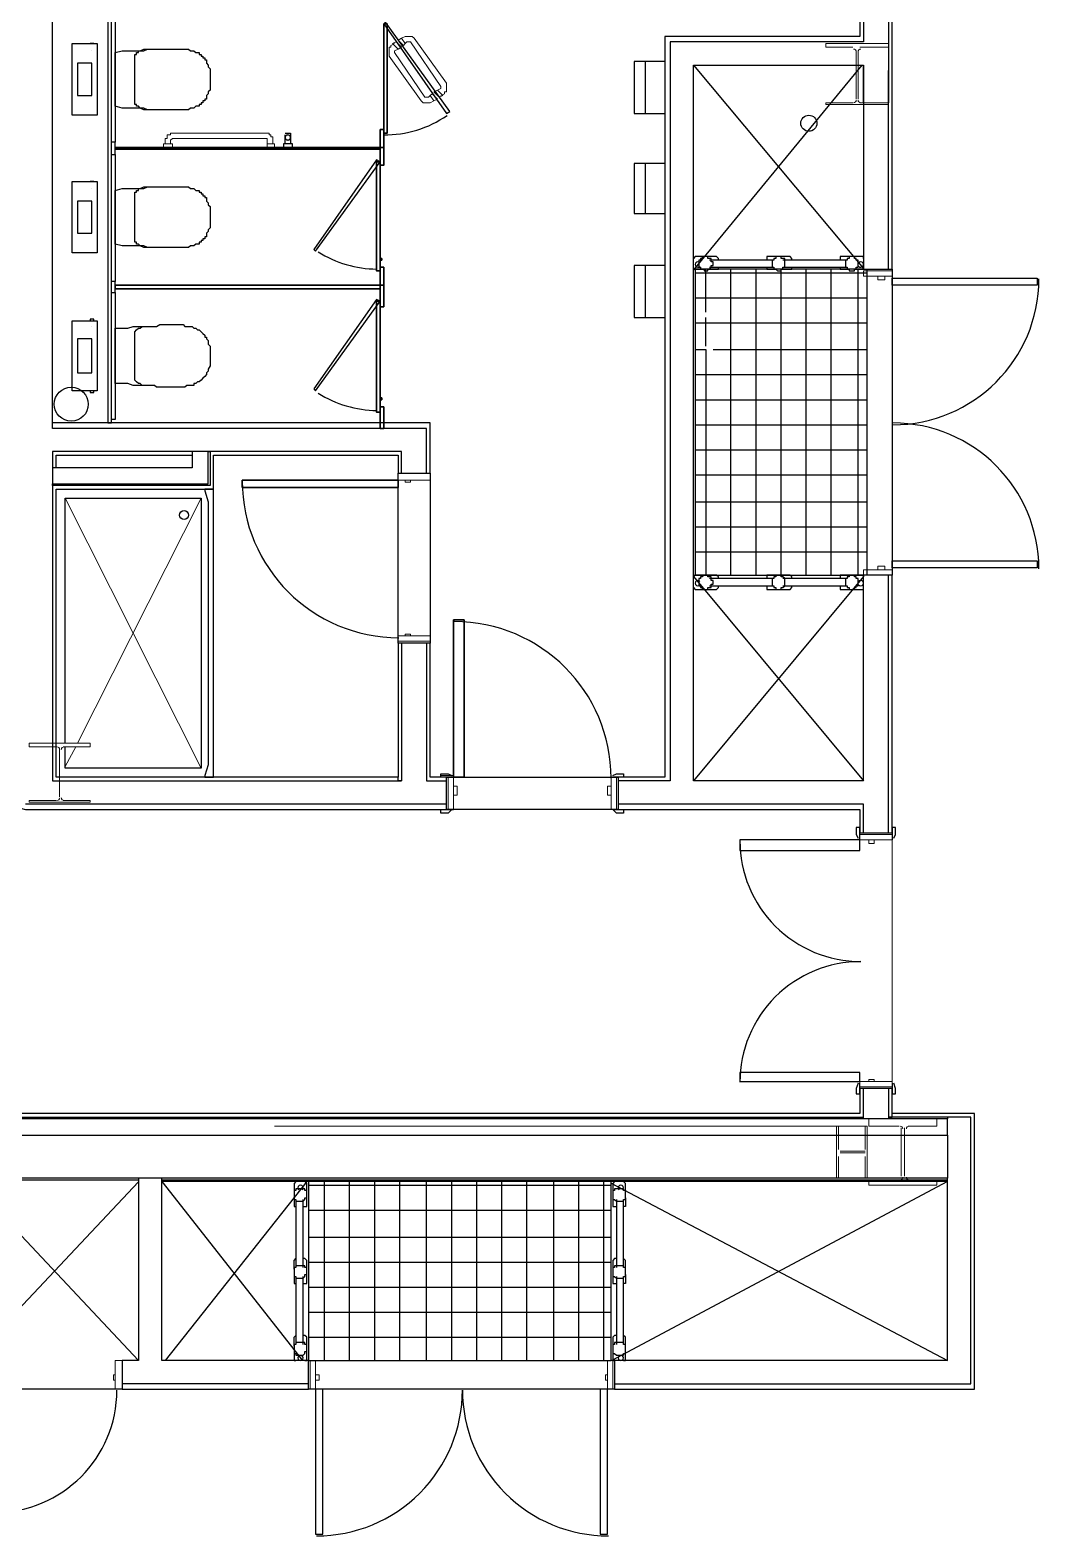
# Model space of a CAD drawing. Header units: metres. Extents: x 20.2 to 85.4, y 7.8 to 61.1.
# Drawn here: x 61.52 to 67.49, y 46.37 to 55.27 of the extents above; entities that cross this region are included whole.
import ezdxf

# ---------------------------------------------------------------- set-up
doc = ezdxf.new("R2010")
doc.units = ezdxf.units.M
for name, color, linetype, true_color in [('PDF_A-DOOR', 132, 'Continuous', 0x00b8b8), ('PDF_A-DOOR-FRAM', 251, 'Continuous', 0x575757), ('PDF_A-Z9919-G-COL19', 9, 'Continuous', 0xc1c1c1), ('PDF_Q-SPCQ', 253, 'Continuous', 0xa6bf8e), ('PDF_S-BEAM', 41, 'Continuous', 0xffd9b0), ('PDF_S-COLS', 41, 'Continuous', 0xffd9b0)]:
    doc.layers.add(name, color=color, linetype=linetype, true_color=true_color)
for name, color, linetype in [('PDF_A-FLOR-HRAL', 7, 'Continuous'), ('PDF_A-G25 JA12-G-BLDEXIST', 7, 'Continuous'), ('PDF_A-GENM', 7, 'Continuous'), ('PDF_G-IMPT', 7, 'Continuous'), ('PDF_P-SANR-FIXT', 7, 'Continuous'), ('PDF_Q-CASE', 7, 'Continuous')]:
    doc.layers.add(name, color=color, linetype=linetype)

msp = doc.modelspace()

# ---------------------------------------------------------------- linework, layer by layer
at = {"layer": 'PDF_A-DOOR', "color": 7, "lineweight": 25}
for points in [[(67.4764, 53.8082), (67.4764, 53.7659), (66.619, 53.7659), (66.619, 53.8082)], [(62.7768, 52.5698), (63.6977, 52.5698), (63.6977, 52.6122), (62.7768, 52.6122)], [(63.6977, 52.5698), (62.7768, 52.5698), (62.7768, 52.6122), (63.6977, 52.6122)], [(66.619, 52.1359), (67.4764, 52.1359), (67.4764, 52.0935), (66.619, 52.0935)], [(64.0893, 50.8551), (64.0258, 50.8551), (64.0258, 51.7866), (64.0893, 51.7866)], [(64.0893, 50.8551), (64.0893, 51.7866), (64.0258, 51.7866), (64.0258, 50.8551)], [(65.0314, 50.6434), (64.989, 50.6434), (64.9678, 50.6646), (65.0314, 50.6646)], [(66.4285, 50.4847), (65.7193, 50.4847), (65.7193, 50.4212), (66.4285, 50.4212)], [(66.4285, 49.0558), (66.4285, 49.1087), (65.7193, 49.1087), (65.7193, 49.0558)], [(63.2108, 47.2352), (63.2108, 46.3779), (63.2532, 46.3779), (63.2532, 47.2352)], [(64.9361, 47.2352), (64.8938, 47.2352), (64.8938, 46.3779), (64.9361, 46.3779)]]:
    msp.add_lwpolyline(points, close=True, dxfattribs=at)
at = {"layer": 'PDF_A-DOOR', "color": 251, "lineweight": 13, "true_color": 0x575757}
for points in [[(66.619, 53.7659), (67.4764, 53.7659), (67.4764, 53.8082), (66.619, 53.8082)], [(66.619, 52.1359), (67.4764, 52.1359), (67.4764, 52.0935), (66.619, 52.0935)], [(66.4285, 50.4212), (65.7193, 50.4212), (65.7193, 50.4847), (66.4285, 50.4847)], [(66.4285, 49.1087), (65.7193, 49.1087), (65.7193, 49.0558), (66.4285, 49.0558)], [(63.2532, 47.2352), (63.2532, 46.3779), (63.2108, 46.3779), (63.2108, 47.2352)], [(64.8938, 47.2352), (64.8938, 46.3779), (64.9361, 46.3779), (64.9361, 47.2352)]]:
    msp.add_lwpolyline(points, close=True, dxfattribs=at)
at = {"layer": 'PDF_A-DOOR', "color": 7, "lineweight": 25}
for points in [[(64.0258, 50.8551), (63.9517, 50.8551), (63.9517, 50.8763), (63.9941, 50.8763), (64.0152, 50.8657)], [(64.9678, 50.8657), (64.989, 50.8763), (65.0314, 50.8763), (65.0314, 50.8551), (64.9678, 50.8551)], [(64.0152, 50.8551), (64.0152, 50.8551)], [(64.0152, 50.6646), (63.9941, 50.6434), (63.9517, 50.6434), (63.9517, 50.6646), (64.0258, 50.6646)], [(66.4285, 50.4847), (66.4285, 50.5588), (66.4073, 50.5588), (66.4073, 50.5164), (66.4179, 50.4953)], [(66.6296, 50.4953), (66.6402, 50.5164), (66.6402, 50.5588), (66.619, 50.5588), (66.619, 50.4847)], [(66.4285, 50.4953), (66.4285, 50.4953)], [(66.619, 50.4953), (66.619, 50.4953)], [(66.4179, 49.0452), (66.4073, 49.0134), (66.4073, 48.9817), (66.4285, 48.9817), (66.4285, 49.0452)], [(66.4285, 49.0346), (66.4285, 49.0346)], [(66.619, 49.0452), (66.619, 48.9817), (66.6402, 48.9817), (66.6402, 49.0134), (66.6296, 49.0452)], [(66.619, 49.0346), (66.619, 49.0346)]]:
    msp.add_lwpolyline(points, dxfattribs=at)
at = {"layer": 'PDF_A-DOOR', "lineweight": 0}
msp.add_lwpolyline([(63.9517, 50.8657), (64.0258, 50.8657), (63.9517, 50.8657)], dxfattribs=at)
at = {"layer": 'PDF_A-DOOR', "color": 7, "lineweight": 25}
for points in [[(65.7193, 50.4794, 0.414214), (66.4338, 49.7649, 0.414214), (65.7193, 49.0505)], [(63.2161, 46.3673, 0.414214), (64.0787, 47.2299, 0.414214), (64.9414, 46.3673)]]:
    msp.add_lwpolyline(points, format="xyb", dxfattribs=at)
for centre, radius, start, end in [((66.6243, 53.8029), 0.8626, 270, 0), ((66.6243, 52.0882), 0.8626, 360, 90), ((63.703, 52.6069), 0.9261, 180, 270), ((64.0311, 50.8498), 0.9261, 360, 90), ((61.3109, 47.2299), 0.725, 270, 0)]:
    msp.add_arc(centre, radius, start, end, dxfattribs=at)
at = {"layer": 'PDF_A-DOOR-FRAM', "lineweight": 13}
for points in [[(66.4497, 53.8506), (66.619, 53.8506), (66.619, 53.8188), (66.4497, 53.8188)], [(66.5344, 53.7976), (66.5344, 53.8188), (66.5767, 53.8188), (66.5767, 53.7976)], [(63.6977, 52.6122), (63.8882, 52.6122), (63.8882, 52.6545), (63.6977, 52.6545)], [(63.74, 52.6122), (63.74, 52.6016), (63.7718, 52.6016), (63.7718, 52.6122)], [(66.4497, 52.0829), (66.619, 52.0829), (66.619, 52.0512), (66.4497, 52.0512)], [(66.5767, 52.1041), (66.5767, 52.0829), (66.5344, 52.0829), (66.5344, 52.1041)], [(63.8882, 51.6913), (63.6977, 51.6913), (63.6977, 51.6596), (63.8882, 51.6596)], [(63.74, 51.7019), (63.74, 51.6913), (63.7718, 51.6913), (63.7718, 51.7019)], [(64.0258, 50.6646), (63.9941, 50.6646), (63.9941, 50.8551), (64.0258, 50.8551)], [(64.047, 50.8022), (64.047, 50.7493), (64.0258, 50.7493), (64.0258, 50.8022)], [(64.9573, 50.8022), (64.9573, 50.7493), (64.9361, 50.7493), (64.9361, 50.8022)], [(64.9573, 50.8551), (64.989, 50.8551), (64.989, 50.6646), (64.9573, 50.6646)], [(66.619, 50.4847), (66.619, 50.5164), (66.4285, 50.5164), (66.4285, 50.4847)], [(66.4814, 50.4635), (66.5132, 50.4635), (66.5132, 50.4847), (66.4814, 50.4847)], [(66.619, 49.024), (66.619, 49.0558), (66.4285, 49.0558), (66.4285, 49.024)], [(66.5132, 49.0664), (66.4814, 49.0664), (66.4814, 49.0558), (66.5132, 49.0558)], [(62.0253, 47.4046), (62.0253, 47.2352), (62.0677, 47.2352), (62.0677, 47.4046)], [(63.2108, 47.4046), (63.1791, 47.4046), (63.1791, 47.2352), (63.2108, 47.2352)], [(64.9678, 47.4046), (64.9361, 47.4046), (64.9361, 47.2352), (64.9678, 47.2352)], [(62.0148, 47.2882), (62.0253, 47.2882), (62.0253, 47.3199), (62.0148, 47.3199)], [(63.232, 47.2882), (63.232, 47.3199), (63.2108, 47.3199), (63.2108, 47.2882)], [(64.9255, 47.3199), (64.9255, 47.2882), (64.9361, 47.2882), (64.9361, 47.3199)]]:
    msp.add_lwpolyline(points, close=True, dxfattribs=at)
at = {"layer": 'PDF_A-FLOR-HRAL', "lineweight": 25}
for points in [[(65.5077, 53.9352), (65.4547, 53.9352), (65.4442, 53.9247)], [(65.5923, 53.9141), (65.5923, 53.9247), (65.5818, 53.9352), (65.5288, 53.9352)], [(65.9205, 53.9141), (65.5394, 53.9141)], [(65.9416, 53.9352), (65.8781, 53.9352), (65.8781, 53.9247), (65.8781, 53.9141)], [(66.0263, 53.9141), (66.0263, 53.9247), (66.0157, 53.9352), (65.9628, 53.9352)], [(66.3544, 53.9141), (65.9734, 53.9141)], [(66.365, 53.9352), (66.3121, 53.9352), (66.3121, 53.9247), (66.3121, 53.9141)], [(66.4497, 53.9247), (66.4497, 53.9352), (66.3968, 53.9352)], [(65.4442, 53.8611), (65.4547, 53.8611), (65.5077, 53.8611)], [(65.5288, 53.8611), (65.5818, 53.8611), (65.5923, 53.8611), (65.5923, 53.8717)], [(65.5394, 53.8717), (65.9205, 53.8717)], [(65.8781, 53.8717), (65.8781, 53.8611), (65.931, 53.8611)], [(65.9628, 53.8611), (66.0157, 53.8611), (66.0263, 53.8611), (66.0263, 53.8717)], [(65.9734, 53.8717), (66.3544, 53.8717)], [(66.3121, 53.8717), (66.3121, 53.8611), (66.365, 53.8611)], [(66.3968, 53.8611), (66.4497, 53.8611)], [(65.5077, 52.0512), (65.4547, 52.0512), (65.4442, 52.0406)], [(65.5923, 52.03), (65.5923, 52.0406), (65.5818, 52.0512), (65.5288, 52.0512)], [(65.9205, 52.03), (65.5394, 52.03)], [(65.9416, 52.0512), (65.8781, 52.0512), (65.8781, 52.0406), (65.8781, 52.03)], [(66.0263, 52.03), (66.0263, 52.0406), (66.0157, 52.0512), (65.9628, 52.0512)], [(66.3544, 52.03), (65.9734, 52.03)], [(66.365, 52.0512), (66.3121, 52.0512), (66.3121, 52.0406), (66.3121, 52.03)], [(66.4497, 52.0406), (66.4497, 52.0512), (66.3968, 52.0512)], [(65.4442, 51.9771), (65.4547, 51.9665), (65.5077, 51.9665)], [(65.5288, 51.9665), (65.5818, 51.9665), (65.5923, 51.9771), (65.5923, 51.9877)], [(65.5394, 51.9877), (65.9205, 51.9877)], [(65.8781, 51.9877), (65.8781, 51.9771), (65.8781, 51.9665), (65.931, 51.9665)], [(65.9628, 51.9665), (66.0157, 51.9665), (66.0263, 51.9771), (66.0263, 51.9877)], [(65.9734, 51.9877), (66.3544, 51.9877)], [(66.3121, 51.9877), (66.3121, 51.9771), (66.3121, 51.9665), (66.365, 51.9665)], [(66.3968, 51.9665), (66.4497, 51.9665), (66.4497, 51.9771)], [(63.1579, 48.3995), (63.1579, 48.4525), (63.1473, 48.463), (63.0944, 48.463), (63.0838, 48.4525), (63.0838, 48.3995)], [(65.0419, 48.3995), (65.0419, 48.4525), (65.0314, 48.463), (64.9784, 48.463), (64.9678, 48.4525), (64.9678, 48.3995)], [(63.0838, 48.3784), (63.0838, 48.3149), (63.0944, 48.3149)], [(64.9678, 48.3784), (64.9678, 48.3149), (64.9784, 48.3149), (64.989, 48.3149)], [(63.0944, 48.3572), (63.0944, 47.955)], [(63.0944, 48.3149), (63.0944, 48.3149)], [(63.1367, 48.3149), (63.1473, 48.3149), (63.1579, 48.3149), (63.1579, 48.3678)], [(63.1367, 47.955), (63.1367, 48.3572)], [(64.989, 48.3572), (64.989, 47.955)], [(65.0419, 48.3678), (65.0419, 48.3149), (65.0314, 48.3149)], [(65.0314, 47.955), (65.0314, 48.3572)], [(63.0838, 47.9444), (63.0838, 47.9973), (63.0944, 48.0079)], [(63.0838, 47.9232), (63.0838, 47.8597), (63.0944, 47.8597)], [(63.1579, 47.9444), (63.1579, 47.9973), (63.1473, 48.0079), (63.1367, 48.0079)], [(64.989, 48.0079), (64.9784, 48.0079), (64.9678, 47.9973), (64.9678, 47.9444)], [(64.9678, 47.9232), (64.9678, 47.8597), (64.9784, 47.8597), (64.989, 47.8597)], [(65.0419, 47.9444), (65.0419, 47.9973), (65.0314, 48.0079)], [(63.0944, 47.9021), (63.0944, 47.4998)], [(63.0944, 47.8597), (63.0944, 47.8597)], [(63.1367, 47.8597), (63.1473, 47.8597), (63.1579, 47.8597), (63.1579, 47.9126)], [(63.1367, 47.4998), (63.1367, 47.9021)], [(64.989, 47.9021), (64.989, 47.4998)], [(65.0419, 47.9126), (65.0419, 47.8597), (65.0314, 47.8597)], [(65.0314, 47.4998), (65.0314, 47.9021)], [(63.0838, 47.4893), (63.0838, 47.5422), (63.0944, 47.5528)], [(63.1579, 47.4893), (63.1579, 47.5422), (63.1473, 47.5528), (63.1367, 47.5528)], [(64.989, 47.5528), (64.9784, 47.5528), (64.9678, 47.5422), (64.9678, 47.4893)], [(65.0419, 47.4893), (65.0419, 47.5422), (65.0314, 47.5528)], [(63.0838, 47.4681), (63.0838, 47.4046), (63.0944, 47.4046)], [(63.1473, 47.4046), (63.1579, 47.4046), (63.1579, 47.4575)], [(64.9678, 47.4681), (64.9678, 47.4046), (64.9784, 47.4046)], [(64.9784, 47.4046), (64.9784, 47.4046)], [(65.0314, 47.4046), (65.0419, 47.4046), (65.0419, 47.4575)]]:
    msp.add_lwpolyline(points, dxfattribs=at)
for points in [[(65.4831, 53.8975, 0.229445), (65.4706, 53.9035, 1.000002), (65.4706, 53.8717, 0.229399), (65.4831, 53.8778)], [(66.4213, 53.8778, 0.231039), (66.4338, 53.8717, 1.000002), (66.4338, 53.9035, 0.230911), (66.4213, 53.8974)], [(65.4831, 52.0134, 0.229445), (65.4706, 52.0194, 1.000002), (65.4706, 51.9877, 0.229399), (65.4831, 51.9937)], [(66.4213, 51.9938, 0.231039), (66.4338, 51.9877, 1.000002), (66.4338, 52.0194, 0.230911), (66.4213, 52.0133)], [(63.1306, 48.4135, 0.231039), (63.1367, 48.426, 1.000002), (63.105, 48.426, 0.230911), (63.1111, 48.4135)], [(65.0252, 48.4135, 0.231039), (65.0314, 48.426, 1.000002), (64.9996, 48.426, 0.230911), (65.0057, 48.4135)], [(63.111, 47.4329, 0.229445), (63.105, 47.4205, 1.000002), (63.1367, 47.4205, 0.229399), (63.1307, 47.4329)], [(65.0056, 47.4329, 0.229445), (64.9996, 47.4205, 1.000002), (65.0314, 47.4205, 0.229399), (65.0253, 47.4329)]]:
    msp.add_lwpolyline(points, format="xyb", dxfattribs=at)
for points in [[(65.4759, 53.8929), (65.4759, 53.8823), (65.4759, 53.8717), (65.4865, 53.8717), (65.4865, 53.8611), (65.4971, 53.8611), (65.5077, 53.8611), (65.5077, 53.8506), (65.5182, 53.8506), (65.5288, 53.8506), (65.5288, 53.8611), (65.5394, 53.8611), (65.55, 53.8717), (65.55, 53.8823), (65.5606, 53.8823), (65.5606, 53.8929), (65.5606, 53.9035), (65.55, 53.9035), (65.55, 53.9141), (65.55, 53.9247), (65.5394, 53.9247), (65.5288, 53.9247), (65.5288, 53.9352), (65.5182, 53.9352), (65.5077, 53.9352), (65.4971, 53.9352), (65.4971, 53.9247), (65.4865, 53.9247), (65.4865, 53.9141), (65.4759, 53.9141), (65.4759, 53.9035)], [(65.9099, 53.8929), (65.9099, 53.8823), (65.9099, 53.8717), (65.9205, 53.8717), (65.9205, 53.8611), (65.931, 53.8611), (65.9416, 53.8506), (65.9522, 53.8506), (65.9628, 53.8506), (65.9628, 53.8611), (65.9734, 53.8611), (65.9734, 53.8717), (65.984, 53.8717), (65.984, 53.8823), (65.984, 53.8929), (65.984, 53.9035), (65.984, 53.9141), (65.984, 53.9247), (65.9734, 53.9247), (65.9628, 53.9247), (65.9628, 53.9352), (65.9522, 53.9352), (65.9416, 53.9352), (65.931, 53.9352), (65.931, 53.9247), (65.9205, 53.9247), (65.9205, 53.9141), (65.9099, 53.9141), (65.9099, 53.9035)], [(66.3438, 53.8929), (66.3438, 53.8823), (66.3438, 53.8717), (66.3544, 53.8717), (66.3544, 53.8611), (66.365, 53.8611), (66.365, 53.8506), (66.3756, 53.8506), (66.3862, 53.8506), (66.3968, 53.8506), (66.3968, 53.8611), (66.4073, 53.8611), (66.4073, 53.8717), (66.4179, 53.8717), (66.4179, 53.8823), (66.4179, 53.8929), (66.4179, 53.9035), (66.4179, 53.9141), (66.4073, 53.9141), (66.4073, 53.9247), (66.3968, 53.9247), (66.3968, 53.9352), (66.3862, 53.9352), (66.3756, 53.9352), (66.365, 53.9352), (66.365, 53.9247), (66.3544, 53.9247), (66.3544, 53.9141), (66.3438, 53.9141), (66.3438, 53.9035)], [(65.4759, 52.0089), (65.4759, 51.9983), (65.4759, 51.9877), (65.4865, 51.9877), (65.4865, 51.9771), (65.4971, 51.9771), (65.4971, 51.9665), (65.5077, 51.9665), (65.5182, 51.9665), (65.5288, 51.9665), (65.5288, 51.9771), (65.5394, 51.9771), (65.55, 51.9771), (65.55, 51.9877), (65.55, 51.9983), (65.5606, 51.9983), (65.5606, 52.0089), (65.5606, 52.0194), (65.55, 52.0194), (65.55, 52.03), (65.55, 52.0406), (65.5394, 52.0406), (65.5288, 52.0406), (65.5288, 52.0512), (65.5182, 52.0512), (65.5077, 52.0512), (65.4971, 52.0406), (65.4865, 52.0406), (65.4865, 52.03), (65.4759, 52.03), (65.4759, 52.0194)], [(65.9099, 52.0089), (65.9099, 51.9983), (65.9099, 51.9877), (65.9205, 51.9877), (65.9205, 51.9771), (65.931, 51.9771), (65.931, 51.9665), (65.9416, 51.9665), (65.9522, 51.9665), (65.9628, 51.9665), (65.9628, 51.9771), (65.9734, 51.9771), (65.984, 51.9877), (65.984, 51.9983), (65.984, 52.0089), (65.984, 52.0194), (65.984, 52.03), (65.9734, 52.0406), (65.9628, 52.0406), (65.9628, 52.0512), (65.9522, 52.0512), (65.9416, 52.0512), (65.931, 52.0512), (65.931, 52.0406), (65.9205, 52.0406), (65.9205, 52.03), (65.9099, 52.03), (65.9099, 52.0194)], [(66.3438, 52.0089), (66.3438, 51.9983), (66.3438, 51.9877), (66.3544, 51.9877), (66.3544, 51.9771), (66.365, 51.9771), (66.365, 51.9665), (66.3756, 51.9665), (66.3862, 51.9665), (66.3968, 51.9665), (66.3968, 51.9771), (66.4073, 51.9771), (66.4073, 51.9877), (66.4179, 51.9877), (66.4179, 51.9983), (66.4179, 52.0089), (66.4179, 52.0194), (66.4179, 52.03), (66.4073, 52.03), (66.4073, 52.0406), (66.3968, 52.0406), (66.3968, 52.0512), (66.3862, 52.0512), (66.3756, 52.0512), (66.365, 52.0512), (66.365, 52.0406), (66.3544, 52.0406), (66.3544, 52.03), (66.3438, 52.03), (66.3438, 52.0194)], [(63.1156, 48.3466), (63.1261, 48.3466), (63.1367, 48.3466), (63.1473, 48.3572), (63.1473, 48.3678), (63.1579, 48.3678), (63.1579, 48.3784), (63.1579, 48.3889), (63.1579, 48.3995), (63.1579, 48.4101), (63.1473, 48.4101), (63.1473, 48.4207), (63.1367, 48.4207), (63.1261, 48.4207), (63.1156, 48.4207), (63.105, 48.4207), (63.0944, 48.4207), (63.0944, 48.4101), (63.0838, 48.4101), (63.0838, 48.3995), (63.0838, 48.3889), (63.0838, 48.3784), (63.0838, 48.3678), (63.0838, 48.3572), (63.0944, 48.3572), (63.0944, 48.3466), (63.105, 48.3466)], [(65.0102, 48.3466), (65.0208, 48.3466), (65.0314, 48.3466), (65.0314, 48.3572), (65.0419, 48.3572), (65.0419, 48.3678), (65.0419, 48.3784), (65.0419, 48.3889), (65.0419, 48.3995), (65.0419, 48.4101), (65.0314, 48.4101), (65.0314, 48.4207), (65.0208, 48.4207), (65.0102, 48.4207), (64.9996, 48.4207), (64.989, 48.4207), (64.9784, 48.4207), (64.9784, 48.4101), (64.9678, 48.4101), (64.9678, 48.3995), (64.9678, 48.3889), (64.9678, 48.3784), (64.9678, 48.3678), (64.9678, 48.3572), (64.9784, 48.3572), (64.989, 48.3466), (64.9996, 48.3466)], [(63.1156, 47.8915), (63.1261, 47.8915), (63.1367, 47.8915), (63.1473, 47.9021), (63.1473, 47.9126), (63.1579, 47.9126), (63.1579, 47.9232), (63.1579, 47.9338), (63.1579, 47.9444), (63.1579, 47.955), (63.1473, 47.955), (63.1473, 47.9656), (63.1367, 47.9656), (63.1261, 47.9656), (63.1156, 47.9656), (63.105, 47.9656), (63.0944, 47.9656), (63.0944, 47.955), (63.0838, 47.955), (63.0838, 47.9444), (63.0838, 47.9338), (63.0838, 47.9232), (63.0838, 47.9126), (63.0838, 47.9021), (63.0944, 47.9021), (63.0944, 47.8915), (63.105, 47.8915)], [(65.0102, 47.8915), (65.0208, 47.8915), (65.0314, 47.8915), (65.0314, 47.9021), (65.0419, 47.9021), (65.0419, 47.9126), (65.0419, 47.9232), (65.0419, 47.9338), (65.0419, 47.9444), (65.0419, 47.955), (65.0314, 47.955), (65.0314, 47.9656), (65.0208, 47.9656), (65.0102, 47.9656), (64.9996, 47.9656), (64.989, 47.9656), (64.9784, 47.9656), (64.9784, 47.955), (64.9678, 47.955), (64.9678, 47.9444), (64.9678, 47.9338), (64.9678, 47.9232), (64.9678, 47.9126), (64.9678, 47.9021), (64.9784, 47.9021), (64.989, 47.8915), (64.9996, 47.8915)], [(63.1156, 47.4363), (63.1261, 47.4363), (63.1367, 47.4363), (63.1473, 47.4469), (63.1473, 47.4575), (63.1579, 47.4575), (63.1579, 47.4681), (63.1579, 47.4787), (63.1579, 47.4893), (63.1579, 47.4998), (63.1473, 47.4998), (63.1473, 47.5104), (63.1367, 47.5104), (63.1261, 47.5104), (63.1156, 47.5104), (63.105, 47.5104), (63.0944, 47.5104), (63.0944, 47.4998), (63.0838, 47.4998), (63.0838, 47.4893), (63.0838, 47.4787), (63.0838, 47.4681), (63.0838, 47.4575), (63.0838, 47.4469), (63.0944, 47.4469), (63.0944, 47.4363), (63.105, 47.4363)], [(65.0102, 47.4363), (65.0208, 47.4363), (65.0314, 47.4363), (65.0314, 47.4469), (65.0419, 47.4469), (65.0419, 47.4575), (65.0419, 47.4681), (65.0419, 47.4787), (65.0419, 47.4893), (65.0419, 47.4998), (65.0314, 47.4998), (65.0314, 47.5104), (65.0208, 47.5104), (65.0102, 47.5104), (64.9996, 47.5104), (64.989, 47.5104), (64.9784, 47.5104), (64.9784, 47.4998), (64.9678, 47.4998), (64.9678, 47.4893), (64.9678, 47.4787), (64.9678, 47.4681), (64.9678, 47.4575), (64.9678, 47.4469), (64.9784, 47.4469), (64.989, 47.4363), (64.9996, 47.4363)]]:
    msp.add_lwpolyline(points, close=True, dxfattribs=at)
at = {"layer": 'PDF_A-G25 JA12-G-BLDEXIST', "lineweight": 25}
for points in [[(66.4179, 59.6403), (65.5182, 59.6403), (65.4971, 59.6403), (65.4971, 59.5027), (65.4971, 59.4498), (65.4971, 59.3439), (65.4971, 59.3122), (66.4285, 59.3122), (66.4285, 58.7406), (66.4285, 56.3062), (66.4285, 55.2371), (65.4442, 55.2371), (65.3066, 55.2371), (65.2748, 55.2371), (65.2748, 50.8551), (64.9996, 50.8551)], [(66.4497, 55.0678), (66.4497, 53.8611), (66.619, 53.8611), (66.619, 55.0678), (66.619, 55.2371), (66.619, 56.3062), (66.619, 58.7406), (66.5979, 58.7406), (66.5979, 59.6403), (66.4497, 59.6403), (65.5182, 59.6403)], [(61.6549, 52.9191), (61.6549, 59.5027)], [(65.6135, 59.5027), (65.6135, 59.3439), (66.4497, 59.3439), (66.4497, 59.3439), (66.4497, 58.7406), (66.4497, 56.3062), (66.4497, 55.2371), (66.4497, 55.2054), (65.4442, 55.2054), (65.3066, 55.2054), (65.3066, 50.834), (65.2748, 50.834), (64.9996, 50.834)], [(63.8671, 52.6545), (63.8671, 52.7604), (63.8671, 52.7815), (63.8671, 52.9191), (62.0253, 52.9191), (62.0042, 52.9191), (61.6549, 52.9191), (61.6549, 52.9509), (61.6549, 59.3122)], [(66.5979, 58.7406), (66.5979, 56.3062), (66.5979, 55.2371), (66.5979, 55.2054), (66.5979, 55.1948)], [(66.5979, 55.2597), (66.5979, 55.0678), (66.5979, 54.8455)], [(66.4497, 52.0429), (65.4442, 50.834), (65.4442, 55.0678), (66.4497, 53.8647)], [(65.4442, 55.0678), (66.4497, 55.0678)], [(66.44, 55.0678), (65.4442, 53.8566)], [(66.4497, 54.8455), (66.4497, 55.0678)], [(66.5979, 55.036), (66.5979, 55.036)], [(66.5979, 53.8611), (66.5979, 55.036)], [(62.0253, 54.5386), (62.0253, 54.6126)], [(66.5979, 54.4327), (66.5979, 54.4327)], [(65.4442, 53.8611), (65.4442, 53.8611)], [(65.8781, 53.8611), (65.4547, 53.8611)], [(65.4547, 53.8611), (65.4547, 52.0512)], [(65.4547, 53.84), (66.4709, 53.84)], [(65.5182, 53.6071), (65.5182, 53.8611)], [(65.6664, 52.0512), (65.6664, 53.8611)], [(65.8146, 52.0512), (65.8146, 53.8611)], [(66.4497, 53.8611), (65.8146, 53.8611)], [(65.9628, 52.0512), (65.9628, 53.8611)], [(66.111, 52.0512), (66.111, 53.8611)], [(66.2592, 52.0512), (66.2592, 53.8611)], [(66.4179, 52.0512), (66.4179, 53.8611)], [(66.4497, 53.8611), (66.4497, 53.8611)], [(66.4497, 53.8611), (66.4497, 53.8611)], [(66.4709, 52.0512), (66.4709, 53.8611)], [(66.619, 53.8611), (66.619, 52.0512)], [(62.0253, 53.7235), (62.0253, 53.7871)], [(65.4547, 53.6918), (66.4709, 53.6918)], [(65.4547, 53.5436), (66.4709, 53.5436)], [(65.5182, 53.406), (65.5182, 53.5754)], [(65.4547, 53.3848), (65.5182, 53.3848), (65.5182, 52.0512)], [(65.5606, 53.3848), (66.4709, 53.3848)], [(65.4547, 53.2367), (66.4709, 53.2367)], [(65.4547, 53.0885), (66.4709, 53.0885)], [(62.6075, 52.5592), (62.6075, 52.7604), (63.6977, 52.7604), (63.6977, 52.6545), (63.8882, 52.6545), (63.8882, 52.7604), (63.8882, 52.9191), (63.8882, 52.9509), (61.6549, 52.9509)], [(65.4547, 52.9403), (66.4709, 52.9403)], [(61.6549, 52.7815), (61.6549, 50.834), (61.6761, 50.834), (61.6972, 50.834), (62.5757, 50.834), (62.5969, 50.834), (63.6977, 50.834), (63.7189, 50.834)], [(63.7189, 52.6545), (63.7189, 52.7604), (63.7189, 52.7815), (62.5863, 52.7815), (62.5757, 52.7815), (62.4805, 52.7815), (61.6549, 52.7815), (61.6549, 52.7604), (61.6549, 52.6863), (61.6549, 52.591), (61.6549, 52.5804), (61.6549, 51.4373), (61.6549, 51.4161), (61.6549, 51.0562)], [(62.5757, 52.7815), (62.4805, 52.7815), (62.4805, 52.7604), (62.4805, 52.6863), (61.6761, 52.6863), (61.6761, 52.7604), (62.4805, 52.7604)], [(65.4547, 52.7921), (66.4709, 52.7921)], [(61.6761, 52.6863), (61.6549, 52.6863), (61.6549, 52.591)], [(63.6977, 51.649), (63.6977, 52.6545)], [(63.8882, 52.6545), (63.8882, 51.649)], [(65.4547, 52.6439), (66.4709, 52.6439)], [(62.5546, 50.8551), (61.6972, 50.8551), (61.6761, 50.8551), (61.6761, 52.5592)], [(61.6761, 51.0562), (61.6761, 51.4373), (61.6761, 52.5592), (62.4805, 52.5592), (62.6075, 52.5592)], [(61.6549, 52.4852), (61.6549, 52.4746)], [(65.4547, 52.4852), (66.4709, 52.4852)], [(65.4547, 52.337), (66.4709, 52.337)], [(65.4547, 52.1888), (66.4709, 52.1888)], [(65.4442, 52.0512), (65.4442, 52.0406)], [(65.4442, 52.0429), (66.4497, 50.834), (66.4497, 52.0512), (66.4497, 52.0406)], [(65.4442, 52.0512), (66.111, 52.0512)], [(66.0157, 52.0512), (66.4497, 52.0512)], [(66.619, 50.527), (66.619, 50.6646), (66.619, 52.0512), (66.4497, 52.0512)], [(66.4497, 52.0512), (66.4497, 52.0512)], [(66.4709, 52.0512), (66.4709, 52.0512)], [(66.5979, 50.527), (66.5979, 50.6646), (66.5979, 50.6964), (66.5979, 52.0512)], [(63.6977, 51.649), (63.6977, 50.8551), (61.6761, 50.8551)], [(63.9835, 50.8551), (63.8882, 50.8551), (63.8882, 51.649), (63.6977, 51.649), (63.6977, 51.6596)], [(63.7189, 51.649), (63.7189, 50.8551), (63.7189, 50.834), (63.6977, 50.834), (63.6977, 50.8551)], [(63.8671, 51.649), (63.8671, 50.8551), (63.8671, 50.834), (63.9835, 50.834)], [(66.5979, 51.3844), (66.5979, 51.3844)], [(63.7189, 50.9716), (63.7189, 50.9716)], [(60.8505, 50.834), (61.4961, 50.6646), (61.5173, 50.6646), (61.6549, 50.6646), (61.6761, 50.6646), (63.9835, 50.6646)], [(63.9835, 50.6646), (63.9835, 50.8551)], [(63.9835, 50.8551), (64.9996, 50.8551)], [(64.9996, 50.8551), (64.9996, 50.6646)], [(66.4497, 50.834), (65.4442, 50.834)], [(63.9835, 50.6964), (61.6761, 50.6964), (61.6549, 50.6964), (61.5173, 50.6964), (61.4961, 50.6964)], [(66.4497, 50.527), (66.4497, 50.6646), (66.4497, 50.6964), (65.4442, 50.6964), (65.3066, 50.6964), (65.2748, 50.6964), (64.9996, 50.6964)], [(64.9996, 50.6646), (63.9835, 50.6646)], [(64.9996, 50.6646), (65.2748, 50.6646), (65.3066, 50.6646), (65.4442, 50.6646), (66.4285, 50.6646), (66.4285, 50.527)], [(66.4285, 50.527), (66.619, 50.527)], [(66.5979, 50.5694), (66.5979, 50.5694)], [(66.4285, 49.0134), (66.4285, 48.8652), (61.0939, 48.8652), (55.2724, 48.8652), (55.2724, 49.1404)], [(66.619, 49.0134), (66.4285, 49.0134)], [(66.5979, 49.0134), (66.5979, 48.8652), (66.5979, 48.8441), (66.5979, 48.8335), (66.4497, 48.8335), (66.4497, 48.8441), (66.4497, 48.8652), (66.4497, 49.0134)], [(67.0848, 48.8441), (66.9472, 48.8441), (66.619, 48.8441), (66.5979, 48.8441), (66.619, 48.8441), (66.619, 48.8652), (66.619, 49.0134)], [(66.9472, 48.8441), (66.9472, 48.8335), (66.5979, 48.8335), (66.4497, 48.8335), (61.0939, 48.8335), (61.0939, 48.8441), (66.4497, 48.8441)], [(64.9784, 47.2352), (67.1059, 47.2352), (67.1059, 47.267), (67.1059, 47.4046), (67.1059, 48.8441), (67.1059, 48.8652), (66.9472, 48.8652), (66.619, 48.8652)], [(64.9784, 47.267), (67.0848, 47.267), (67.0848, 47.4046), (67.0848, 48.8441)], [(66.9472, 48.7382), (66.9472, 48.8335)], [(61.168, 48.7382), (66.9472, 48.7382)], [(66.4709, 48.7382), (66.672, 48.7382)], [(66.6931, 48.7382), (66.9472, 48.7382), (66.9472, 48.4842), (66.6931, 48.4842)], [(62.1629, 48.4609), (61.168, 47.4046), (61.2633, 47.4046), (61.2633, 47.2352), (59.0405, 47.2352), (59.0299, 47.2352)], [(61.168, 48.4644), (62.1629, 47.4046), (62.0677, 47.4046), (62.0677, 47.2352), (63.1685, 47.2352), (63.1685, 47.4046), (62.3005, 47.4046), (62.3005, 48.463), (62.3005, 48.4736), (62.3005, 48.4842)], [(66.9472, 48.4842), (62.3005, 48.4842), (62.1629, 48.4842), (61.168, 48.4842)], [(61.168, 48.4736), (62.1629, 48.4736)], [(62.1629, 48.4842), (62.1629, 48.4736), (62.1629, 48.463), (62.1629, 47.4046)], [(62.3005, 48.4736), (66.9472, 48.4736)], [(66.9472, 48.463), (62.3005, 48.463), (63.1338, 47.4046)], [(63.1592, 48.463), (62.3217, 47.4046)], [(63.1685, 48.463), (63.1685, 47.4046), (63.1791, 47.4046)], [(63.2637, 47.4046), (63.2637, 48.463)], [(63.4119, 47.4046), (63.4119, 48.463)], [(63.4331, 48.463), (63.4225, 48.463)], [(63.5601, 47.4046), (63.5601, 48.463)], [(63.7083, 47.4046), (63.7083, 48.463)], [(63.8671, 47.4046), (63.8671, 48.463)], [(64.0152, 47.4046), (64.0152, 48.463)], [(64.1634, 47.4046), (64.1634, 48.463)], [(64.3116, 47.4046), (64.3116, 48.463)], [(64.4598, 47.4046), (64.4598, 48.463)], [(64.6186, 47.4046), (64.6186, 48.463)], [(64.7667, 47.4046), (64.7667, 48.463)], [(64.9149, 47.4046), (64.9149, 48.463)], [(64.9573, 48.4548), (66.9472, 47.4046), (66.9472, 48.4842)], [(64.9678, 47.4046), (64.9573, 47.4046), (64.9573, 48.463)], [(66.9472, 48.463), (64.9626, 47.4046)], [(63.1685, 48.4419), (64.9573, 48.4419)], [(63.1685, 48.2937), (64.9573, 48.2937)], [(63.1685, 48.1349), (64.9573, 48.1349)], [(63.1685, 47.9867), (64.9573, 47.9867)], [(63.1685, 47.8385), (64.9573, 47.8385)], [(63.1685, 47.6904), (64.9573, 47.6904)], [(63.1685, 47.5422), (64.9573, 47.5422)], [(63.1685, 47.4046), (64.9573, 47.4046)], [(66.9472, 47.4046), (64.9784, 47.4046), (64.9784, 47.2352), (64.9678, 47.2352)], [(62.0677, 47.2352), (61.2633, 47.2352)], [(63.1685, 47.267), (62.0677, 47.267)], [(62.0677, 47.2352), (62.0677, 47.2352)], [(64.9784, 47.2352), (63.1685, 47.2352)], [(67.0742, 47.2352), (67.0742, 47.2352)]]:
    msp.add_lwpolyline(points, dxfattribs=at)
msp.add_lwpolyline([(62.5757, 52.7604), (62.5757, 52.7815), (62.5863, 52.7815), (62.5863, 52.7604), (62.5863, 52.5804), (62.5757, 52.5804), (62.4805, 52.5804), (61.6761, 52.5804), (61.6549, 52.5804), (61.6549, 52.591), (61.6761, 52.591), (62.4805, 52.591), (62.5757, 52.591)], close=True, dxfattribs=at)
for centre, radius in [((66.1269, 54.7238), 0.0476), ((61.766, 53.062), 0.1006)]:
    msp.add_circle(centre, radius, dxfattribs=at)
at = {"layer": 'PDF_A-GENM', "lineweight": 25}
for points in [[(63.0309, 54.6656), (63.0415, 54.6656), (63.052, 54.6656), (63.0626, 54.6656), (63.0626, 54.655), (63.0626, 54.6444), (63.0626, 54.6338), (63.0626, 54.6232), (63.0626, 54.6021)], [(63.0309, 54.6021), (63.0309, 54.6232), (63.0309, 54.6338), (63.0309, 54.6444), (63.0309, 54.655)], [(63.0732, 54.5809), (63.0732, 54.6021), (63.0203, 54.6021), (63.0203, 54.5809)], [(63.5919, 53.9564), (63.5919, 53.9564)], [(63.5919, 53.9564), (63.5919, 53.9564)], [(63.5919, 53.9247), (63.5919, 53.9247)], [(63.5919, 53.9247), (63.5919, 53.9141), (63.5919, 53.9247)], [(63.6024, 53.9247), (63.5919, 53.9247), (63.6024, 53.9247)], [(63.5919, 53.9247), (63.5919, 53.9247)], [(63.5919, 53.9141), (63.5919, 53.9247), (63.5919, 53.9141)], [(63.5919, 53.9141), (63.5919, 53.9141)], [(63.6024, 53.9141), (63.6024, 53.9247), (63.6024, 53.9141)], [(63.5919, 53.8823), (63.5919, 53.8823)], [(63.5919, 53.8823), (63.5919, 53.8823)], [(63.5919, 53.1308), (63.5919, 53.1308)], [(63.5919, 53.1308), (63.5919, 53.1308)], [(63.5919, 53.0991), (63.5919, 53.0991)], [(63.5919, 53.0991), (63.5919, 53.0885), (63.5919, 53.0991)], [(63.6024, 53.0991), (63.5919, 53.0991), (63.6024, 53.0991)], [(63.5919, 53.0885), (63.5919, 53.0991), (63.5919, 53.0885)], [(63.6024, 53.0885), (63.6024, 53.0991), (63.6024, 53.0885)], [(63.5919, 53.0885), (63.5919, 53.0885)], [(63.5919, 53.0567), (63.5919, 53.0567)], [(63.5919, 53.0567), (63.5919, 53.0567)]]:
    msp.add_lwpolyline(points, dxfattribs=at)
at = {"layer": 'PDF_A-GENM', "color": 230, "lineweight": 30, "true_color": 0xfe005f}
msp.add_lwpolyline([(63.0468, 54.655, 1.000002), (63.0468, 54.6232, 1.000002)], format="xyb", close=True, dxfattribs=at)
at = {"layer": 'PDF_A-GENM', "lineweight": 25}
for points in [[(63.5919, 53.9141), (63.6024, 53.9141)], [(63.5919, 53.0885), (63.6024, 53.0885)]]:
    msp.add_lwpolyline(points, close=True, dxfattribs=at)
at = {"layer": 'PDF_A-Z9919-G-COL19', "lineweight": 0}
msp.add_lwpolyline([(55.0819, 59.8837), (55.0819, 47.2352), (67.1059, 47.2352), (67.1059, 48.8652), (66.619, 48.8652), (66.619, 58.7406), (66.8519, 58.7406), (66.8519, 59.8943)], close=True, dxfattribs=at)
for points in [[(66.619, 48.8652), (66.619, 48.8652)], [(67.1059, 48.8652), (67.1059, 48.8652)], [(67.1059, 47.2352), (67.1059, 47.2352)]]:
    msp.add_lwpolyline(points, dxfattribs=at)
at = {"layer": 'PDF_G-IMPT', "lineweight": 25}
for points in [[(62.237, 54.8032), (62.2159, 54.8032), (62.1947, 54.8032), (62.1735, 54.8138), (62.1524, 54.8138), (62.1312, 54.8138), (62.0994, 54.8138), (62.0677, 54.8138), (62.0253, 54.8243), (62.0253, 55.1419), (62.0677, 55.1525), (62.0994, 55.1525), (62.1312, 55.1525), (62.1524, 55.1525), (62.1735, 55.1525), (62.1947, 55.163), (62.2159, 55.163), (62.237, 55.163)], [(62.1418, 55.089), (62.1418, 55.089)], [(62.3958, 54.8032), (62.3958, 54.8032)], [(62.237, 53.9882), (62.2159, 53.9882), (62.1947, 53.9882), (62.1735, 53.9987), (62.1524, 53.9987), (62.1312, 53.9987), (62.0994, 53.9987), (62.0677, 53.9987), (62.0253, 54.0093), (62.0253, 54.3269), (62.0677, 54.3375), (62.0994, 54.3375), (62.1312, 54.3375), (62.1524, 54.3375), (62.1735, 54.3375), (62.1947, 54.348), (62.2159, 54.348), (62.237, 54.348)], [(62.1418, 54.2739), (62.1418, 54.2739)], [(62.3958, 53.9882), (62.3958, 53.9882)], [(62.237, 53.1732), (62.2159, 53.1732), (62.1947, 53.1732), (62.1735, 53.1732), (62.1524, 53.1732), (62.1312, 53.1732), (62.0994, 53.1837), (62.0677, 53.1837), (62.0253, 53.1837), (62.0253, 53.5119), (62.0677, 53.5119), (62.0994, 53.5119), (62.1312, 53.5224), (62.1524, 53.5224), (62.1735, 53.5224), (62.1947, 53.5224), (62.2159, 53.5224), (62.237, 53.5224)], [(62.1418, 53.4484), (62.1418, 53.4484)], [(62.3958, 53.1626), (62.3958, 53.1626)]]:
    msp.add_lwpolyline(points, dxfattribs=at)
for points in [[(62.1418, 55.0572), (62.1418, 55.0678), (62.1418, 55.0784), (62.1418, 55.089), (62.1418, 55.0995), (62.1418, 55.1101), (62.1418, 55.1207), (62.1418, 55.1313), (62.1524, 55.1313), (62.1524, 55.1419), (62.1629, 55.1419), (62.1629, 55.1525), (62.1735, 55.1525), (62.1841, 55.1525), (62.1947, 55.1525), (62.2159, 55.163), (62.2265, 55.163), (62.237, 55.163), (62.2582, 55.163), (62.2688, 55.163), (62.29, 55.163), (62.3005, 55.163), (62.3217, 55.163), (62.3535, 55.163), (62.3958, 55.163), (62.417, 55.163), (62.4276, 55.163), (62.4381, 55.163), (62.4487, 55.163), (62.4593, 55.163), (62.4699, 55.1525), (62.4805, 55.1525), (62.4911, 55.1525), (62.5017, 55.1419), (62.5122, 55.1419), (62.5228, 55.1419), (62.5228, 55.1313), (62.5334, 55.1313), (62.5334, 55.1207), (62.544, 55.1207), (62.544, 55.1101), (62.5546, 55.1101), (62.5546, 55.0995), (62.5652, 55.0995), (62.5652, 55.089), (62.5652, 55.0784), (62.5757, 55.0678), (62.5757, 55.0572), (62.5863, 55.0466), (62.5863, 55.036), (62.5863, 55.0254), (62.5863, 55.0149), (62.5863, 55.0043), (62.5863, 54.9831), (62.5863, 54.9725), (62.5863, 54.9514), (62.5863, 54.9408), (62.5863, 54.9302), (62.5863, 54.9196), (62.5757, 54.909), (62.5757, 54.8984), (62.5652, 54.8878), (62.5652, 54.8773), (62.5652, 54.8667), (62.5546, 54.8667), (62.5546, 54.8561), (62.544, 54.8561), (62.544, 54.8455), (62.5334, 54.8455), (62.5334, 54.8349), (62.5228, 54.8349), (62.5228, 54.8243), (62.5122, 54.8243), (62.5017, 54.8243), (62.4911, 54.8138), (62.4805, 54.8138), (62.4699, 54.8138), (62.4593, 54.8032), (62.4487, 54.8032), (62.4381, 54.8032), (62.4276, 54.8032), (62.417, 54.8032), (62.3958, 54.8032), (62.3535, 54.8032), (62.3217, 54.8032), (62.3005, 54.8032), (62.29, 54.8032), (62.2688, 54.8032), (62.2582, 54.8032), (62.237, 54.8032), (62.2265, 54.8032), (62.2159, 54.8032), (62.1947, 54.8138), (62.1841, 54.8138), (62.1735, 54.8138), (62.1629, 54.8243), (62.1524, 54.8243), (62.1524, 54.8349), (62.1418, 54.8349), (62.1418, 54.8455), (62.1418, 54.8561), (62.1418, 54.8667), (62.1418, 54.8773), (62.1418, 54.8878), (62.1418, 54.8984), (62.1418, 54.909), (62.1418, 54.9302), (62.1418, 54.9619), (62.1418, 54.9831), (62.1418, 55.0043), (62.1418, 55.036)], [(62.1418, 54.2422), (62.1418, 54.2528), (62.1418, 54.2634), (62.1418, 54.2739), (62.1418, 54.2845), (62.1418, 54.2951), (62.1418, 54.3057), (62.1418, 54.3163), (62.1524, 54.3163), (62.1524, 54.3269), (62.1629, 54.3269), (62.1629, 54.3375), (62.1735, 54.3375), (62.1841, 54.3375), (62.1947, 54.3375), (62.2159, 54.348), (62.2265, 54.348), (62.237, 54.348), (62.2582, 54.348), (62.2688, 54.348), (62.29, 54.348), (62.3005, 54.348), (62.3217, 54.348), (62.3535, 54.348), (62.3958, 54.348), (62.417, 54.348), (62.4276, 54.348), (62.4381, 54.348), (62.4487, 54.348), (62.4593, 54.348), (62.4699, 54.3375), (62.4805, 54.3375), (62.4911, 54.3375), (62.5017, 54.3269), (62.5122, 54.3269), (62.5228, 54.3269), (62.5228, 54.3163), (62.5334, 54.3163), (62.5334, 54.3057), (62.544, 54.3057), (62.544, 54.2951), (62.5546, 54.2951), (62.5546, 54.2845), (62.5652, 54.2845), (62.5652, 54.2739), (62.5652, 54.2634), (62.5757, 54.2528), (62.5757, 54.2422), (62.5863, 54.2316), (62.5863, 54.221), (62.5863, 54.2104), (62.5863, 54.1999), (62.5863, 54.1893), (62.5863, 54.1681), (62.5863, 54.1575), (62.5863, 54.1363), (62.5863, 54.1258), (62.5863, 54.1152), (62.5863, 54.1046), (62.5757, 54.094), (62.5757, 54.0834), (62.5652, 54.0728), (62.5652, 54.0623), (62.5652, 54.0517), (62.5546, 54.0517), (62.5546, 54.0411), (62.544, 54.0411), (62.544, 54.0305), (62.5334, 54.0305), (62.5334, 54.0199), (62.5228, 54.0199), (62.5228, 54.0093), (62.5122, 54.0093), (62.5017, 54.0093), (62.4911, 53.9987), (62.4805, 53.9987), (62.4699, 53.9987), (62.4593, 53.9882), (62.4487, 53.9882), (62.4381, 53.9882), (62.4276, 53.9882), (62.417, 53.9882), (62.3958, 53.9882), (62.3535, 53.9882), (62.3217, 53.9882), (62.3005, 53.9882), (62.29, 53.9882), (62.2688, 53.9882), (62.2582, 53.9882), (62.237, 53.9882), (62.2265, 53.9882), (62.2159, 53.9882), (62.1947, 53.9987), (62.1841, 53.9987), (62.1735, 53.9987), (62.1629, 54.0093), (62.1524, 54.0093), (62.1524, 54.0199), (62.1418, 54.0199), (62.1418, 54.0305), (62.1418, 54.0411), (62.1418, 54.0517), (62.1418, 54.0623), (62.1418, 54.0728), (62.1418, 54.0834), (62.1418, 54.094), (62.1418, 54.1152), (62.1418, 54.1469), (62.1418, 54.1681), (62.1418, 54.1893), (62.1418, 54.221)], [(62.1418, 53.4166), (62.1418, 53.4272), (62.1418, 53.4378), (62.1418, 53.4484), (62.1418, 53.4589), (62.1418, 53.4695), (62.1418, 53.4801), (62.1418, 53.4907), (62.1524, 53.5013), (62.1629, 53.5119), (62.1735, 53.5119), (62.1841, 53.5224), (62.1947, 53.5224), (62.2159, 53.5224), (62.2265, 53.5224), (62.237, 53.5224), (62.2582, 53.5224), (62.2688, 53.5224), (62.29, 53.533), (62.3005, 53.533), (62.3217, 53.533), (62.3535, 53.533), (62.3958, 53.533), (62.417, 53.533), (62.4276, 53.533), (62.4381, 53.5224), (62.4487, 53.5224), (62.4593, 53.5224), (62.4699, 53.5224), (62.4805, 53.5224), (62.4911, 53.5119), (62.5017, 53.5119), (62.5122, 53.5013), (62.5228, 53.5013), (62.5334, 53.4907), (62.544, 53.4801), (62.5546, 53.4695), (62.5546, 53.4589), (62.5652, 53.4589), (62.5652, 53.4484), (62.5757, 53.4378), (62.5757, 53.4272), (62.5757, 53.4166), (62.5863, 53.406), (62.5863, 53.3954), (62.5863, 53.3848), (62.5863, 53.3743), (62.5863, 53.3637), (62.5863, 53.3425), (62.5863, 53.3319), (62.5863, 53.3213), (62.5863, 53.3108), (62.5863, 53.3002), (62.5863, 53.2896), (62.5757, 53.2684), (62.5757, 53.2578), (62.5652, 53.2472), (62.5652, 53.2367), (62.5546, 53.2261), (62.544, 53.2155), (62.5334, 53.2049), (62.5228, 53.1943), (62.5122, 53.1943), (62.5017, 53.1837), (62.4911, 53.1837), (62.4911, 53.1732), (62.4805, 53.1732), (62.4699, 53.1732), (62.4593, 53.1732), (62.4487, 53.1732), (62.4381, 53.1626), (62.4276, 53.1626), (62.417, 53.1626), (62.3958, 53.1626), (62.3535, 53.1626), (62.3217, 53.1626), (62.3005, 53.1626), (62.29, 53.1626), (62.2688, 53.1626), (62.2582, 53.1732), (62.237, 53.1732), (62.2265, 53.1732), (62.2159, 53.1732), (62.1947, 53.1732), (62.1841, 53.1732), (62.1735, 53.1837), (62.1629, 53.1837), (62.1524, 53.1943), (62.1418, 53.2049), (62.1418, 53.2155), (62.1418, 53.2261), (62.1418, 53.2367), (62.1418, 53.2472), (62.1418, 53.2578), (62.1418, 53.2684), (62.1418, 53.279), (62.1418, 53.3002), (62.1418, 53.3213), (62.1418, 53.3425), (62.1418, 53.3743), (62.1418, 53.3954)]]:
    msp.add_lwpolyline(points, close=True, dxfattribs=at)
at = {"layer": 'PDF_P-SANR-FIXT', "lineweight": 25}
for points in [[(61.983, 52.9509), (62.0042, 52.9509), (62.0042, 56.6555), (61.983, 56.6555)], [(61.9195, 55.1948), (61.9195, 54.7714), (61.7713, 54.7714), (61.7713, 55.1948)], [(61.8031, 55.0784), (61.8031, 54.8878), (61.8877, 54.8878), (61.8877, 55.0784)], [(61.9195, 54.3798), (61.9195, 53.9564), (61.7713, 53.9564), (61.7713, 54.3798)], [(61.8031, 54.2634), (61.8031, 54.0728), (61.8877, 54.0728), (61.8877, 54.2634)], [(61.9195, 53.5542), (61.9195, 53.1414), (61.7713, 53.1414), (61.7713, 53.5542)], [(61.8031, 53.4484), (61.8031, 53.2472), (61.8877, 53.2472), (61.8877, 53.4484)], [(62.6075, 50.8551), (62.6075, 50.9292), (62.6075, 52.4852), (62.6075, 52.5592), (62.5546, 52.5592), (62.5546, 52.5487), (62.5757, 52.4852), (62.5757, 50.9292), (62.5546, 50.8657), (62.5546, 50.8551)]]:
    msp.add_lwpolyline(points, close=True, dxfattribs=at)
for points in [[(62.0042, 55.3536), (62.0253, 55.3536), (62.0253, 54.6126), (62.0042, 54.6126)], [(61.8772, 55.1948), (61.8772, 55.1948)], [(61.8983, 55.1948), (61.8877, 55.1948), (61.8772, 55.1948)], [(61.8877, 55.1525), (61.8877, 55.1525)], [(65.2748, 55.089), (65.169, 55.089), (65.1584, 55.089), (65.1478, 55.089), (65.1054, 55.089), (65.0949, 55.089), (65.0949, 54.782), (65.1054, 54.782), (65.1478, 54.782), (65.1584, 54.782), (65.169, 54.782), (65.2748, 54.782)], [(65.1584, 55.089), (65.1584, 54.782)], [(61.8772, 54.7714), (61.8772, 54.7714)], [(61.8983, 54.7714), (61.8877, 54.7714), (61.8772, 54.7714)], [(61.8983, 54.7714), (61.8983, 54.7714)], [(62.0042, 54.5386), (62.0253, 54.5386), (62.0253, 53.7871), (62.0042, 53.7871)], [(65.2748, 54.4856), (65.169, 54.4856), (65.1584, 54.4856), (65.1478, 54.4856), (65.1054, 54.4856), (65.0949, 54.4856), (65.0949, 54.1893), (65.1054, 54.1893), (65.1478, 54.1893), (65.1584, 54.1893), (65.169, 54.1893), (65.2748, 54.1893)], [(65.1584, 54.4856), (65.1584, 54.1893)], [(61.8772, 54.3798), (61.8772, 54.3798)], [(61.8983, 54.3798), (61.8877, 54.3798), (61.8772, 54.3798)], [(61.8877, 54.3375), (61.8877, 54.3375)], [(61.8772, 53.9564), (61.8772, 53.9564)], [(61.8983, 53.9564), (61.8877, 53.9564), (61.8772, 53.9564)], [(61.8983, 53.9564), (61.8983, 53.9564)], [(65.2748, 53.8823), (65.169, 53.8823), (65.1584, 53.8823), (65.1478, 53.8823), (65.1054, 53.8823), (65.0949, 53.8823), (65.0949, 53.5754), (65.1054, 53.5754), (65.1478, 53.5754), (65.1584, 53.5754), (65.169, 53.5754), (65.2748, 53.5754)], [(65.1584, 53.8823), (65.1584, 53.5754)], [(62.0042, 53.7235), (62.0253, 53.7235), (62.0253, 52.972), (62.0042, 52.972)], [(61.8983, 53.5542), (61.8983, 53.5648), (61.8877, 53.5648), (61.8772, 53.5648), (61.8772, 53.5542)], [(61.8877, 53.5224), (61.8877, 53.5224)], [(61.8772, 53.1414), (61.8772, 53.1308), (61.8877, 53.1308), (61.8983, 53.1308), (61.8983, 53.1414)], [(61.729, 51.0562), (61.729, 52.5063), (62.5334, 52.5063), (62.5334, 50.9081), (61.729, 50.9081), (61.729, 51.0351)]]:
    msp.add_lwpolyline(points, dxfattribs=at)
at = {"layer": 'PDF_P-SANR-FIXT', "color": 30, "lineweight": 9, "true_color": 0xff7f00}
for points in [[(61.729, 52.5063), (62.5334, 50.9081)], [(62.5334, 52.5063), (61.8031, 51.0562)], [(61.7925, 51.0351), (61.729, 50.9186)]]:
    msp.add_lwpolyline(points, dxfattribs=at)
at = {"layer": 'PDF_P-SANR-FIXT', "lineweight": 25}
msp.add_circle((62.4329, 52.4058), 0.0265, dxfattribs=at)
at = {"layer": 'PDF_Q-CASE', "lineweight": 25}
for points in [[(63.9835, 54.782), (64.0047, 54.7926), (63.6236, 55.3218), (63.613, 55.3112)], [(63.613, 54.5491), (63.613, 54.5386)], [(63.613, 54.528), (63.613, 54.5174)], [(63.5707, 54.5068), (63.2002, 53.9776), (63.2108, 53.967), (63.5919, 54.4962)], [(63.5707, 53.6812), (63.2002, 53.152), (63.2108, 53.1414), (63.5919, 53.6706)]]:
    msp.add_lwpolyline(points, close=True, dxfattribs=at)
at = {"layer": 'PDF_Q-CASE', "color": 230, "lineweight": 30, "true_color": 0xfe005f}
for points in [[(63.613, 55.3112), (63.613, 54.6656), (63.6342, 54.6656), (63.6342, 55.3112)], [(63.5919, 54.6867), (63.5919, 54.5809), (63.613, 54.5809), (63.613, 54.6867)], [(62.0253, 54.5703), (63.5919, 54.5703), (63.5919, 54.5809), (62.0253, 54.5809)], [(63.5707, 54.4962), (63.5707, 53.8506), (63.5919, 53.8506), (63.5919, 54.4962)], [(63.5919, 53.8717), (63.5919, 53.7659), (63.613, 53.7659), (63.613, 53.8717)], [(62.0253, 53.7447), (63.5919, 53.7447), (63.5919, 53.7659), (62.0253, 53.7659)], [(63.5707, 53.6706), (63.5707, 53.0144), (63.5919, 53.0144), (63.5919, 53.6706)], [(63.5919, 53.0461), (63.5919, 52.9191), (63.613, 52.9191), (63.613, 53.0461)]]:
    msp.add_lwpolyline(points, close=True, dxfattribs=at)
for points in [[(63.613, 54.5386), (63.613, 54.5809), (63.5919, 54.5809), (63.5919, 54.475), (63.613, 54.475), (63.613, 54.528)], [(63.613, 53.713), (63.613, 53.7659), (63.5919, 53.7659), (63.5919, 53.6389), (63.613, 53.6389), (63.613, 53.6918)]]:
    msp.add_lwpolyline(points, dxfattribs=at)
at = {"layer": 'PDF_Q-CASE', "lineweight": 25}
for points in [[(63.613, 54.5491), (63.613, 54.5491)], [(63.613, 54.5386), (63.613, 54.5386)], [(63.613, 54.5386), (63.613, 54.5386)], [(63.613, 54.5386), (63.613, 54.5386)], [(63.613, 54.5386), (63.613, 54.5174), (63.613, 54.528)], [(63.613, 54.5386), (63.613, 54.5386)], [(63.613, 54.5386), (63.613, 54.5386)], [(63.613, 54.528), (63.613, 54.5386), (63.613, 54.528)], [(63.613, 54.5386), (63.613, 54.5386)], [(63.613, 54.528), (63.613, 54.5174), (63.613, 54.528)], [(63.613, 54.5174), (63.613, 54.528), (63.613, 54.5174)], [(63.613, 54.5174), (63.613, 54.5174)], [(63.613, 54.5174), (63.613, 54.5174)], [(63.613, 54.5174), (63.613, 54.5174)], [(63.613, 54.5174), (63.613, 54.5174)], [(63.613, 53.713), (63.613, 53.713)], [(63.613, 53.713), (63.613, 53.713)], [(63.613, 53.713), (63.613, 53.713)], [(63.613, 53.713), (63.613, 53.713)], [(63.613, 53.713), (63.613, 53.713)], [(63.613, 53.6918), (63.613, 53.713), (63.613, 53.6918), (63.613, 53.713)], [(63.613, 53.6918), (63.613, 53.6918)], [(63.613, 53.6918), (63.613, 53.6918)], [(63.613, 53.6918), (63.613, 53.6918)], [(63.613, 53.6918), (63.613, 53.6918)], [(63.613, 53.6918), (63.613, 53.6918)]]:
    msp.add_lwpolyline(points, dxfattribs=at)
for centre, radius, start, end in [((63.6183, 55.3059), 0.651, 269.51117, 304.60139), ((63.576, 54.5121), 0.6509, 237.48026, 269.6762), ((63.576, 53.6759), 0.6509, 237.48026, 269.6762)]:
    msp.add_arc(centre, radius, start, end, dxfattribs=at)
at = {"layer": 'PDF_Q-SPCQ', "lineweight": 13}
for points in [[(63.9517, 54.8878), (63.9729, 54.8984), (63.9729, 54.909), (63.9835, 54.909), (63.9835, 54.9196), (63.9835, 54.9302), (63.9835, 54.9408), (63.9835, 54.9514), (63.9835, 54.9619), (63.793, 55.2266), (63.7824, 55.2371), (63.7718, 55.2371), (63.7612, 55.2371), (63.7506, 55.2371), (63.74, 55.2371), (63.7189, 55.2266)], [(63.6765, 55.1948), (63.6554, 55.1842), (63.6554, 55.1736), (63.6448, 55.1736), (63.6448, 55.163), (63.6448, 55.1525), (63.6448, 55.1419), (63.6448, 55.1313), (63.6448, 55.1207), (63.8353, 54.8561), (63.8459, 54.8455), (63.8565, 54.8455), (63.8671, 54.8455), (63.8776, 54.8455), (63.8882, 54.8455), (63.9094, 54.8561)], [(63.8882, 54.8878), (63.8776, 54.8773), (63.8671, 54.8773), (63.8565, 54.8773), (63.6765, 55.1419), (63.6765, 55.1525), (63.6977, 55.163)], [(63.74, 55.1948), (63.7506, 55.2054), (63.7612, 55.2054), (63.7718, 55.2054), (63.9517, 54.9408), (63.9517, 54.9302), (63.9306, 54.9196)], [(62.9568, 54.6021), (62.9568, 54.6232), (62.9568, 54.6338), (62.9568, 54.6444), (62.9462, 54.6444), (62.9462, 54.655), (62.9356, 54.655), (62.9356, 54.6656), (62.925, 54.6656), (62.3641, 54.6656), (62.3535, 54.6656), (62.3535, 54.655), (62.3429, 54.655), (62.3323, 54.655), (62.3323, 54.6444), (62.3323, 54.6338), (62.3217, 54.6338), (62.3217, 54.6232), (62.3217, 54.6021)], [(62.3535, 54.6021), (62.3535, 54.6232), (62.3641, 54.6338), (62.925, 54.6338), (62.925, 54.6232), (62.925, 54.6021)], [(62.3641, 54.5809), (62.3641, 54.6021), (62.3111, 54.6021), (62.3111, 54.5809)], [(62.9674, 54.5809), (62.9674, 54.6021), (62.925, 54.6021), (62.925, 54.5809)]]:
    msp.add_lwpolyline(points, dxfattribs=at)
for points in [[(63.666, 55.1948), (63.6977, 55.163), (63.7189, 55.1736), (63.6871, 55.2054)], [(63.74, 55.1948), (63.7189, 55.2266), (63.6977, 55.216), (63.7295, 55.1842)], [(63.8882, 54.8878), (63.9094, 54.8561), (63.9306, 54.8667), (63.8988, 54.8984)], [(63.9623, 54.8878), (63.9306, 54.9196), (63.9094, 54.909), (63.9411, 54.8773)]]:
    msp.add_lwpolyline(points, close=True, dxfattribs=at)
at = {"layer": 'PDF_S-BEAM', "lineweight": 13}
for points in [[(62.9674, 48.7912), (66.2909, 48.7912)], [(66.3015, 48.6536), (66.3015, 48.7912), (66.2909, 48.7912), (66.2909, 48.4842), (66.3015, 48.4842), (66.3015, 48.6112)], [(66.4603, 48.7912), (66.3015, 48.7912)], [(66.4603, 48.6112), (66.4603, 48.4842), (66.4709, 48.4842), (66.4709, 48.7912), (66.4603, 48.7912), (66.4603, 48.6536)], [(66.4603, 48.643), (66.3121, 48.643)], [(66.3121, 48.6324), (66.4603, 48.6324)], [(62.9674, 48.4842), (66.2909, 48.4842)], [(66.3015, 48.4842), (66.4603, 48.4842)]]:
    msp.add_lwpolyline(points, dxfattribs=at)
at = {"layer": 'PDF_S-COLS', "lineweight": 13}
for points in [[(66.4285, 55.1736), (66.5979, 55.1736), (66.5979, 55.1948), (66.2274, 55.1948), (66.2274, 55.1736), (66.3862, 55.1736)], [(66.4073, 55.1525), (66.4073, 54.8667)], [(66.4179, 54.8667), (66.4179, 55.1525)], [(66.3862, 54.8455), (66.2274, 54.8455), (66.2274, 54.8349), (66.5979, 54.8349), (66.5979, 54.8455), (66.4285, 54.8455)], [(61.7184, 51.0351), (61.8772, 51.0351), (61.8772, 51.0562), (61.5173, 51.0562), (61.5173, 51.0351), (61.6761, 51.0351)], [(61.6761, 50.7175), (61.5173, 50.7175), (61.5173, 50.707), (61.8772, 50.707), (61.8772, 50.7175), (61.7184, 50.7175)], [(66.7143, 48.7912), (66.8836, 48.7912), (66.8836, 48.8335), (66.4814, 48.8335), (66.4814, 48.7912), (66.6614, 48.7912)], [(66.672, 48.7806), (66.672, 48.4948)], [(66.6931, 48.4948), (66.6931, 48.7806)], [(66.6614, 48.4736), (66.4814, 48.4736), (66.4814, 48.4419), (66.8836, 48.4419), (66.8836, 48.4736), (66.7143, 48.4736)]]:
    msp.add_lwpolyline(points, dxfattribs=at)
msp.add_lwpolyline([(61.6972, 51.0245), (61.6972, 50.7387)], close=True, dxfattribs=at)
for centre, start, end in [((66.3915, 55.1472), 359.99986, 90.00014), ((66.4338, 55.1472), 89.99986, 180.00014), ((66.3915, 54.8614), 269.99986, 0.00014), ((66.4338, 54.8614), 179.99986, 270.00014), ((61.6814, 51.0192), 359.99986, 90.00014), ((61.7237, 51.0192), 89.99986, 180.00014), ((61.6814, 50.7334), 269.99986, 0.00014), ((61.7237, 50.7334), 179.99986, 270.00014), ((66.6667, 48.7753), 359.99986, 90.00014), ((66.7196, 48.7753), 89.99986, 180.00014), ((66.6667, 48.4895), 269.99986, 0.00014), ((66.7196, 48.4895), 179.99986, 270.00014)]:
    msp.add_arc(centre, 0.0159, start, end, dxfattribs=at)

doc.saveas('drawing.dxf')
